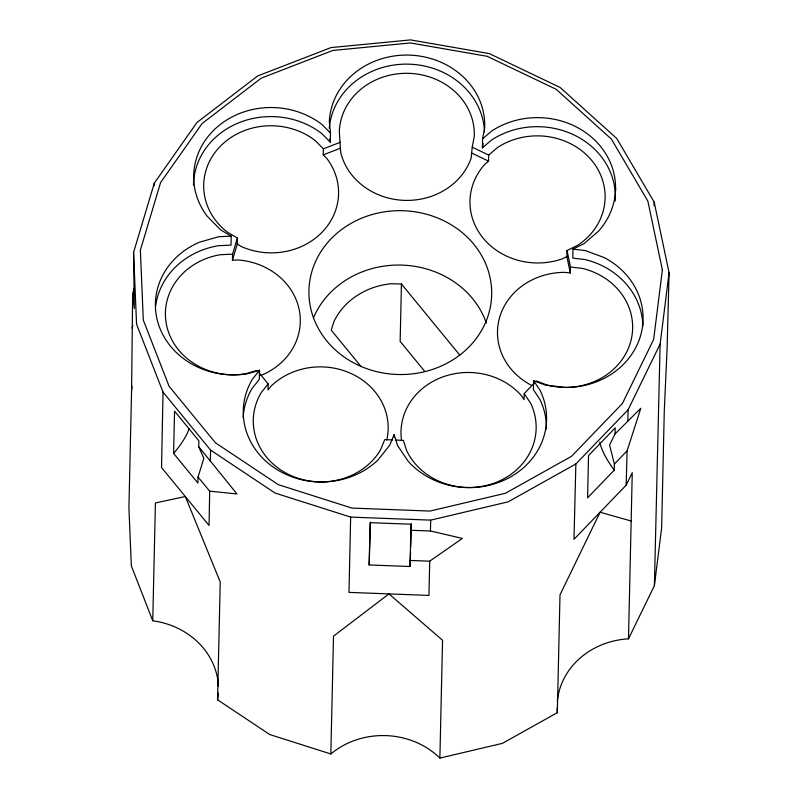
<?xml version="1.0" encoding="UTF-8"?>
<svg xmlns="http://www.w3.org/2000/svg" width="798" height="798" viewBox="0 0 798 798"><rect width="100%" height="100%" fill="white"/><g stroke="black" fill="none" stroke-linecap="round" stroke-linejoin="round"><path stroke-width="1.2" d="M218.413 686.23A76.698 68.758 1.3 0 0 152.747 620.794L131.341 565.872L128.917 507.817L131.59 389.993L132.648 293.544L134.343 287.898M410.87 530.261L410.042 566.51L369.155 564.954L370.112 522.66L411.01 524.216L410.87 530.261L430.441 530.989L462.361 538.411L429.733 561.164L410.182 560.465M154.233 185.665L154.283 183.181L196.897 122.563L257.594 75.99L331 47.591L410.591 39.9L489.294 53.596L560.116 87.461L616.754 138.483L654.19 202.133L669.083 272.756L667.108 348.297L664.305 410.192L661.632 528.007L654.39 585.702L628.485 638.829A76.698 68.758 1.3 0 0 557.333 701.352M154.283 183.181L133.565 252.457L136.568 324.237L163.031 392.127L161.545 467.548L209.066 525.473L209.694 491.159L198.034 477.024L203.859 458.311L198.722 446.81L198.852 440.765L174.553 411.15L173.595 453.444L197.894 483.059L198.034 477.024M370.462 522.091L369.155 564.954M411.359 523.638L410.711 546.879M133.565 252.457L134.323 308.457L132.648 293.544M152.747 620.794L155.42 502.979L185.306 496.516L220.228 581.971L217.555 699.796L269.684 734.519L330.841 753.97A76.698 68.758 1.3 0 1 439.878 758.1L502.461 743.337L557.323 712.674L559.996 594.849L600.076 512.236L631.158 521.014M209.694 491.159L236.956 493.952L210.353 460.985L210.602 450.122L163.031 392.127M193.465 185.096A77.745 69.705 1.3 0 1 239.21 122.623A77.745 69.705 1.3 0 1 321.903 133.675L330.282 142.114L330.492 133.057L322.113 124.618A77.745 69.705 1.3 0 0 219.6 125.027A77.745 69.705 1.3 0 0 207.171 216.218L220.697 229.924L231.211 236.138L231.011 245.126L218.462 245.704A77.755 69.705 1.3 0 0 155.64 306.302M260.038 375.559L262.083 374.96A67.521 60.528 1.3 0 0 299.12 309.335A67.521 60.528 1.3 0 0 237.824 259.958L232.437 260.198L232.577 254.163L237.395 238.033L227.171 231.979A67.521 60.528 1.3 0 1 220.019 146.583A67.521 60.528 1.3 0 1 315.24 140.598L323.389 148.817L323.25 154.852L326.841 158.483A67.521 60.528 1.3 0 1 322.242 232.038A67.521 60.528 1.3 0 1 241.774 246.742L237.265 244.078L237.395 238.033M231.211 236.138L218.662 236.717L199.38 242.243A77.745 69.695 1.3 0 0 159.281 326.661A77.745 69.695 1.3 0 0 247.589 373.743L259.53 370.272L259.32 379.339L252.048 388.496A77.755 69.705 1.3 0 0 243.141 417.573M259.21 372.985L268.168 383.908L268.038 389.953L271.16 386.023A67.521 60.528 1.3 0 1 351.599 373.743A67.521 60.528 1.3 0 1 386.771 439.987M340.337 148.248L339.33 131.281A67.521 60.528 1.3 0 1 409.314 73.356A67.521 60.528 1.3 0 1 474.271 136.398L472.226 147.201L471.179 158.004A67.521 60.528 1.3 0 1 404.147 200.358A67.521 60.528 1.3 0 1 340.846 153.066L340.337 148.248L323.25 154.852M330.841 753.97L333.514 636.146L388.965 593.902L442.561 640.275L439.878 758.1M210.602 450.122L275.051 493.044L350.651 517.094L348.985 592.385L428.945 595.418L429.733 561.164M394.052 436.935L394.102 434.681L389.733 445.234L377.993 459.957A77.755 69.705 1.3 0 1 276.018 468.955A77.755 69.705 1.3 0 1 252.258 379.429L259.53 370.272M361.195 366.701L331.21 330.153L334.063 321.275A70.932 63.591 1.3 0 1 391.12 283.759L401.434 283.978L400.137 341.374L424.596 371.2M615.208 201.086A77.755 69.705 1.3 0 0 574.799 135.341A77.755 69.705 1.3 0 0 491.438 140.099L482.391 147.879L482.591 138.822L484.695 127.72A77.755 69.705 1.3 0 0 409.903 55.132A77.755 69.705 1.3 0 0 329.315 121.835L330.492 133.057M566.869 256.567L562.151 258.891A67.521 60.528 1.3 0 1 483.159 238.143A67.521 60.528 1.3 0 1 484.685 164.458L488.566 161.126L488.705 155.081L497.513 147.51A67.521 60.528 1.3 0 1 591.926 160.677A67.521 60.528 1.3 0 1 577.712 245.275L567.009 250.532L566.869 256.567L570.341 273.006L564.984 272.357A67.521 60.528 1.3 0 0 499.777 316.936A67.521 60.528 1.3 0 0 531.239 385.165M534.042 383.409L524.206 393.614L524.067 399.658L521.284 395.499A67.521 60.528 1.3 0 0 442.112 377.175A67.521 60.528 1.3 0 0 401.554 440.546M642.859 325.983A77.745 69.695 1.3 0 0 585.243 259.609L572.784 258.083L572.994 249.096L585.453 250.622L604.206 257.584A77.755 69.705 1.3 0 1 640.435 336.158A77.755 69.705 1.3 0 1 565.323 387.489L545.224 385.035L533.613 380.676L533.403 389.723L539.897 399.409A77.745 69.695 1.3 0 1 546.351 429.065M570.341 273.006L570.47 266.971L567.009 250.532M615.078 433.893L615.218 427.848L588.535 455.538L587.577 497.832L614.26 470.142L614.4 464.107L609.572 444.985L615.078 433.893L640.814 408.267L627.108 450.83L626.171 485.164L573.981 539.308L575.867 463.967L628.106 409.763L660.126 344.078L669.083 272.756M628.485 638.829L632.255 472.675L626.171 485.164M430.441 530.989L430.691 520.126L508.057 501.872L575.867 463.967M615.517 190.832L615.577 188.348M627.846 420.636L628.106 409.763M654.101 205.764L654.19 202.133M654.39 585.702L660.126 344.078M410.561 551.558L410.042 566.51M131.59 389.993L132.009 386.282M482.391 147.879L483.229 143.441M132.109 328.018L132.827 325.624M232.437 260.198L237.265 244.078M268.168 383.908L261.096 392.816A67.521 60.528 1.3 0 0 289.255 474.75A67.521 60.528 1.3 0 0 380.486 449.912L384.736 439.648L392.706 439.947M614.4 464.107L627.108 450.83M482.591 138.822L491.648 131.042A77.745 69.695 1.3 0 1 593.802 139.211A77.745 69.695 1.3 0 1 598.61 231.051L583.986 243.689L572.994 249.096M323.389 148.817L340.477 142.204M257.096 370.412L245.485 373.783A67.521 60.528 1.3 0 1 166.583 325.215A67.521 60.528 1.3 0 1 220.368 254.722L232.577 254.163M395.409 440.057L403.369 440.356L406.761 450.91A67.521 60.528 1.3 0 0 495.648 482.571A67.521 60.528 1.3 0 0 530.52 403.03L524.206 393.614M350.651 517.094L430.691 520.126M570.47 266.971L582.6 268.457A67.521 60.528 1.3 0 1 630.35 342.801A67.521 60.528 1.3 0 1 547.667 385.244L536.366 380.995M472.226 147.201L488.705 155.081M472.087 153.236L488.566 161.126M401.434 283.978L459.838 355.17M198.722 446.81L210.353 460.985M533.613 380.676L540.096 390.352A77.755 69.705 1.3 0 1 508.964 477.803A77.755 69.705 1.3 0 1 408.037 461.084L397.584 445.523L394.102 434.681M329.933 138.752L330.282 142.114M218.353 693.033A76.698 68.758 1.3 0 1 217.555 699.796M557.323 712.674A76.698 68.758 1.3 0 1 557.074 708.145M329.255 128.478A77.755 69.705 1.3 0 1 408.347 64.149A77.755 69.705 1.3 0 1 484.506 131.939M189.156 428.536A65.925 23.142 -39.4 0 1 173.595 453.444M614.26 470.142A65.925 22.524 43.9 0 1 599.777 442.182M313.335 318.242A91.391 81.925 1.3 0 1 401.434 265.086A91.391 81.925 1.3 0 1 486.331 323.03M662.38 269.933L653.642 339.459L622.43 403.479L571.508 456.316L505.413 493.274L430.002 511.059L351.978 508.097L278.283 484.655L215.46 442.82L169.096 386.292L143.301 320.108L140.368 250.153L160.568 182.622L202.103 123.53L261.275 78.134L332.826 50.454L410.411 42.952L487.129 56.299L556.156 89.306L611.368 139.052L647.856 201.096L662.38 269.933M343.339 356.417A91.391 81.925 1.3 0 0 490.67 305.215A91.391 81.925 1.3 0 0 366.91 216.188A91.391 81.925 1.3 0 0 343.339 356.417"/></g></svg>
